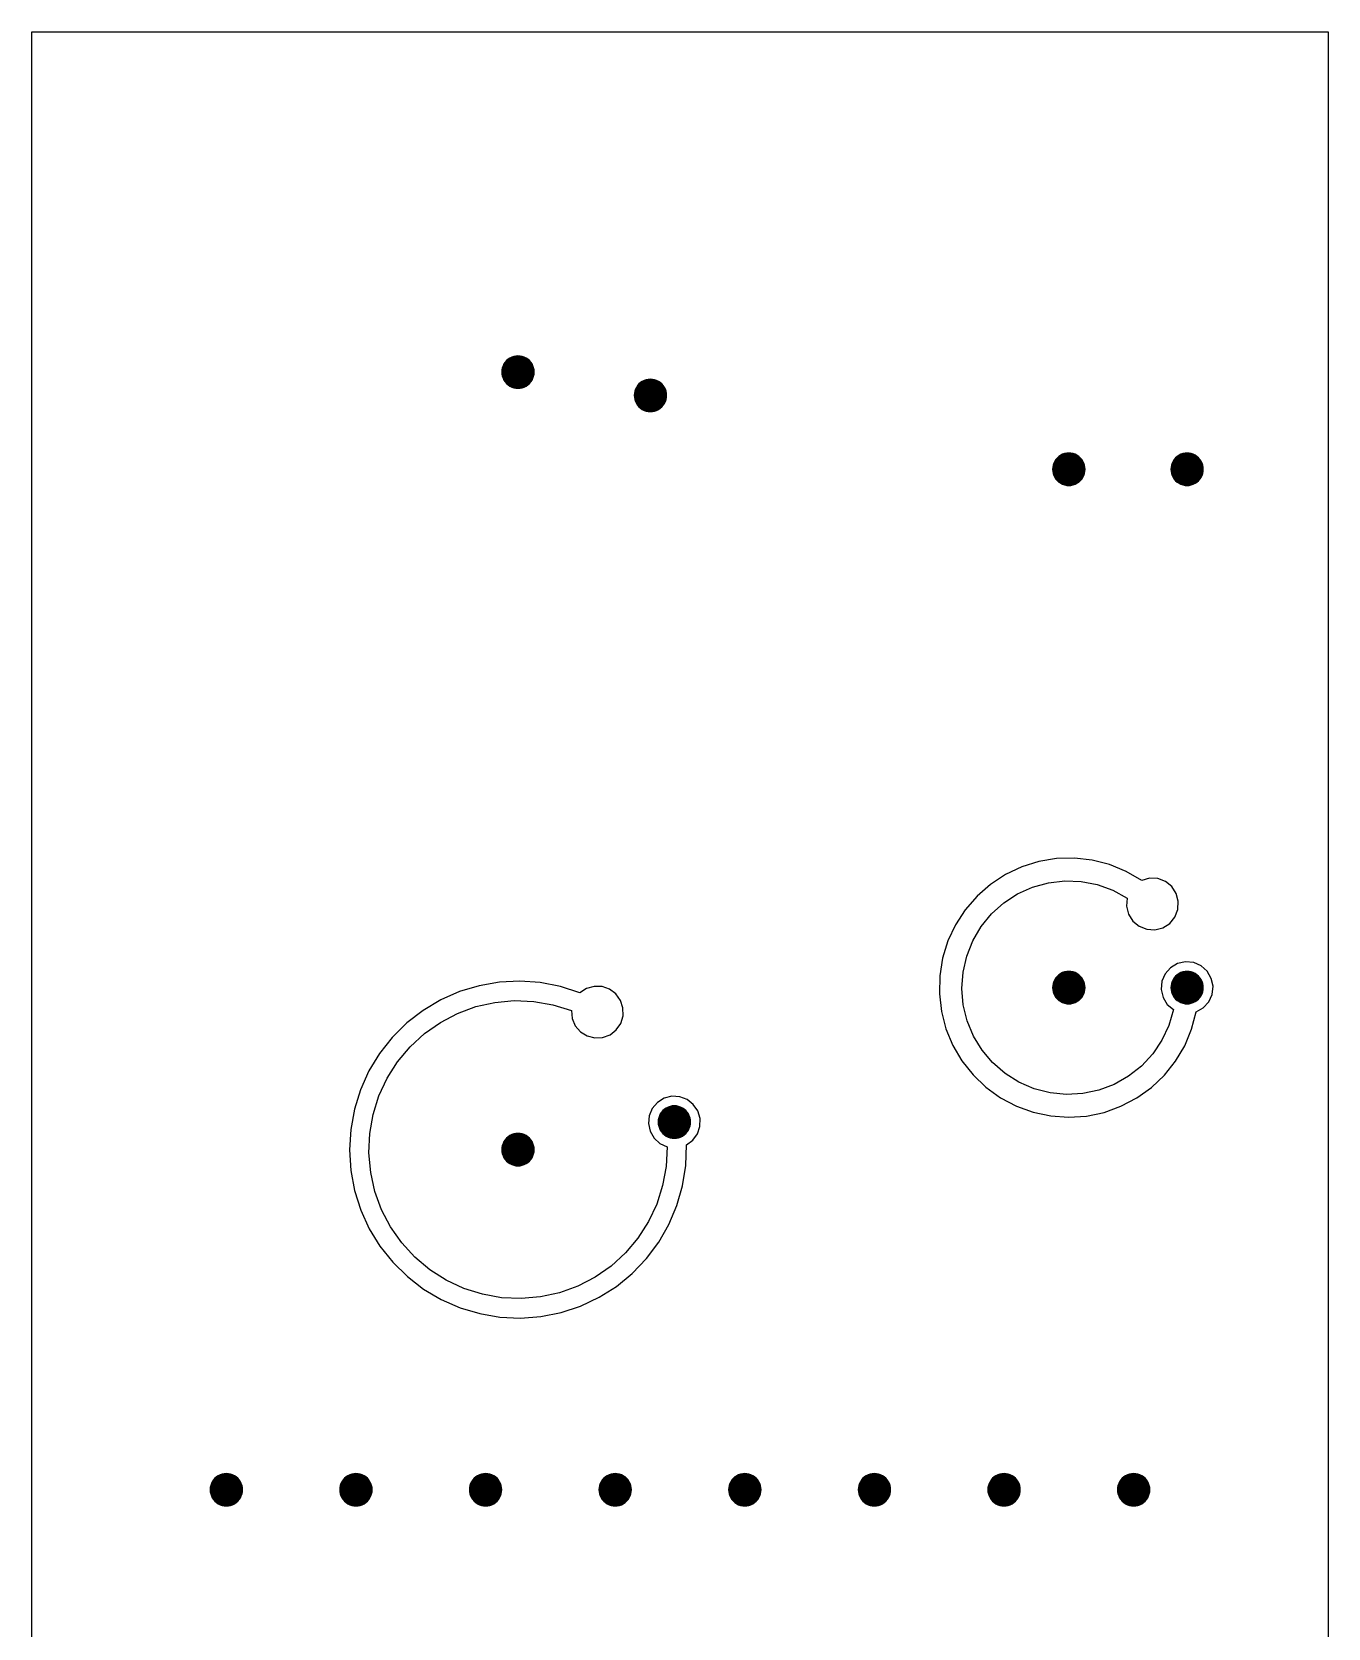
# Model space of a CAD drawing. Extents: x -2 to 177, y -6 to 16.
# Drawn here: x 38 to 42, y -0.427 to 4.5 of the extents above; entities that cross this region are included whole.
import ezdxf

# ---------------------------------------------------------------- set-up
doc = ezdxf.new("R2010")
doc.units = 0
for name, color, linetype in [('L5', 197, 'continuous'), ('Outline', 1, 'continuous'), ('V6', 134, 'continuous')]:
    doc.layers.add(name, color=color, linetype=linetype)

msp = doc.modelspace()

# ---------------------------------------------------------------- linework, layer by layer
at = {"layer": 'L5'}
for points in [[(39.55, 3.45), (39.5496, 3.4565), (39.5483, 3.4629), (39.5462, 3.4691), (39.5433, 3.475), (39.5397, 3.4804), (39.5354, 3.4854), (39.5304, 3.4897), (39.525, 3.4933), (39.5191, 3.4962), (39.5129, 3.4983), (39.5065, 3.4996), (39.5, 3.5), (39.4935, 3.4996), (39.4871, 3.4983), (39.4809, 3.4962), (39.475, 3.4933), (39.4696, 3.4897), (39.4646, 3.4854), (39.4603, 3.4804), (39.4567, 3.475), (39.4538, 3.4691), (39.4517, 3.4629), (39.4504, 3.4565), (39.45, 3.45), (39.4504, 3.4435), (39.4517, 3.4371), (39.4538, 3.4309), (39.4567, 3.425), (39.4603, 3.4196), (39.4646, 3.4146), (39.4696, 3.4103), (39.475, 3.4067), (39.4809, 3.4038), (39.4871, 3.4017), (39.4935, 3.4004), (39.5, 3.4), (39.5065, 3.4004), (39.5129, 3.4017), (39.5191, 3.4038), (39.525, 3.4067), (39.5304, 3.4103), (39.5354, 3.4146), (39.5397, 3.4196), (39.5433, 3.425), (39.5462, 3.4309), (39.5483, 3.4371), (39.5496, 3.4435), (39.55, 3.45)], [(39.9587, 3.3779), (39.9583, 3.3845), (39.957, 3.3909), (39.9549, 3.3971), (39.952, 3.4029), (39.9484, 3.4084), (39.9441, 3.4133), (39.9391, 3.4176), (39.9337, 3.4212), (39.9278, 3.4241), (39.9216, 3.4262), (39.9152, 3.4275), (39.9087, 3.4279), (39.9022, 3.4275), (39.8958, 3.4262), (39.8896, 3.4241), (39.8837, 3.4212), (39.8783, 3.4176), (39.8733, 3.4133), (39.869, 3.4084), (39.8654, 3.4029), (39.8625, 3.3971), (39.8604, 3.3909), (39.8591, 3.3845), (39.8587, 3.3779), (39.8591, 3.3714), (39.8604, 3.365), (39.8625, 3.3588), (39.8654, 3.3529), (39.869, 3.3475), (39.8733, 3.3426), (39.8783, 3.3383), (39.8837, 3.3346), (39.8896, 3.3317), (39.8958, 3.3296), (39.9022, 3.3284), (39.9087, 3.3279), (39.9152, 3.3284), (39.9216, 3.3296), (39.9278, 3.3317), (39.9337, 3.3346), (39.9391, 3.3383), (39.9441, 3.3426), (39.9484, 3.3475), (39.952, 3.3529), (39.9549, 3.3588), (39.957, 3.365), (39.9583, 3.3714), (39.9587, 3.3779)], [(41.25, 3.15), (41.2496, 3.1565), (41.2483, 3.1629), (41.2462, 3.1691), (41.2433, 3.175), (41.2397, 3.1804), (41.2354, 3.1854), (41.2304, 3.1897), (41.225, 3.1933), (41.2191, 3.1962), (41.2129, 3.1983), (41.2065, 3.1996), (41.2, 3.2), (41.1935, 3.1996), (41.1871, 3.1983), (41.1809, 3.1962), (41.175, 3.1933), (41.1696, 3.1897), (41.1646, 3.1854), (41.1603, 3.1804), (41.1567, 3.175), (41.1538, 3.1691), (41.1517, 3.1629), (41.1504, 3.1565), (41.15, 3.15), (41.1504, 3.1435), (41.1517, 3.1371), (41.1538, 3.1309), (41.1567, 3.125), (41.1603, 3.1196), (41.1646, 3.1146), (41.1696, 3.1103), (41.175, 3.1067), (41.1809, 3.1038), (41.1871, 3.1017), (41.1935, 3.1004), (41.2, 3.1), (41.2065, 3.1004), (41.2129, 3.1017), (41.2191, 3.1038), (41.225, 3.1067), (41.2304, 3.1103), (41.2354, 3.1146), (41.2397, 3.1196), (41.2433, 3.125), (41.2462, 3.1309), (41.2483, 3.1371), (41.2496, 3.1435), (41.25, 3.15)], [(41.615, 3.15), (41.6146, 3.1565), (41.6133, 3.1629), (41.6112, 3.1691), (41.6083, 3.175), (41.6047, 3.1804), (41.6004, 3.1854), (41.5954, 3.1897), (41.59, 3.1933), (41.5841, 3.1962), (41.5779, 3.1983), (41.5715, 3.1996), (41.565, 3.2), (41.5585, 3.1996), (41.5521, 3.1983), (41.5459, 3.1962), (41.54, 3.1933), (41.5346, 3.1897), (41.5296, 3.1854), (41.5253, 3.1804), (41.5217, 3.175), (41.5188, 3.1691), (41.5167, 3.1629), (41.5154, 3.1565), (41.515, 3.15), (41.5154, 3.1435), (41.5167, 3.1371), (41.5188, 3.1309), (41.5217, 3.125), (41.5253, 3.1196), (41.5296, 3.1146), (41.5346, 3.1103), (41.54, 3.1067), (41.5459, 3.1038), (41.5521, 3.1017), (41.5585, 3.1004), (41.565, 3.1), (41.5715, 3.1004), (41.5779, 3.1017), (41.5841, 3.1038), (41.59, 3.1067), (41.5954, 3.1103), (41.6004, 3.1146), (41.6047, 3.1196), (41.6083, 3.125), (41.6112, 3.1309), (41.6133, 3.1371), (41.6146, 3.1435), (41.615, 3.15)], [(41.5929, 1.475), (41.6148, 1.4874), (41.6318, 1.506), (41.6422, 1.5289), (41.6449, 1.554), (41.6397, 1.5786), (41.6271, 1.6004), (41.6084, 1.6172), (41.5853, 1.6274), (41.5603, 1.6299), (41.5357, 1.6244), (41.514, 1.6116), (41.4974, 1.5927), (41.4874, 1.5696), (41.4852, 1.5445), (41.4908, 1.52), (41.5039, 1.4984), (41.5229, 1.482), (41.5087, 1.4332), (41.4871, 1.3873), (41.4587, 1.3452), (41.4242, 1.3079), (41.3844, 1.2764), (41.3403, 1.2513), (41.2928, 1.2333), (41.2431, 1.2228), (41.1924, 1.2201), (41.1419, 1.2252), (41.0927, 1.2379), (41.0461, 1.2581), (41.0032, 1.2851), (40.9649, 1.3184), (40.9321, 1.3573), (40.9057, 1.4006), (40.8863, 1.4475), (40.8743, 1.4969), (40.87, 1.5475), (40.8735, 1.5981), (40.8848, 1.6476), (40.9035, 1.6948), (40.9292, 1.7386), (40.9614, 1.7779), (40.9991, 1.8118), (41.0417, 1.8395), (41.088, 1.8604), (41.1369, 1.8739), (41.1874, 1.8798), (41.2381, 1.8778), (41.2879, 1.8681), (41.3357, 1.8508), (41.3802, 1.8264), (41.3784, 1.8013), (41.3844, 1.7769), (41.3978, 1.7555), (41.4171, 1.7394), (41.4405, 1.7301), (41.4656, 1.7284), (41.49, 1.7347), (41.5112, 1.7483), (41.5272, 1.7678), (41.5363, 1.7912), (41.5377, 1.8164), (41.5312, 1.8407), (41.5174, 1.8618), (41.4978, 1.8776), (41.4742, 1.8865), (41.4491, 1.8876), (41.4248, 1.8808), (41.377, 1.9087), (41.3258, 1.9297), (41.2723, 1.9434), (41.2173, 1.9496), (41.162, 1.9482), (41.1074, 1.9391), (41.0546, 1.9227), (41.0046, 1.899), (40.9583, 1.8687), (40.9167, 1.8324), (40.8804, 1.7906), (40.8503, 1.7442), (40.8269, 1.6941), (40.8105, 1.6412), (40.8017, 1.5866), (40.8004, 1.5313), (40.8068, 1.4764), (40.8207, 1.4228), (40.8419, 1.3717), (40.8699, 1.324), (40.9043, 1.2807), (40.9442, 1.2424), (40.9891, 1.2101), (41.038, 1.1843), (41.09, 1.1654), (41.1441, 1.1539), (41.1993, 1.15), (41.2545, 1.1537), (41.3086, 1.165), (41.3607, 1.1837), (41.4097, 1.2094), (41.4547, 1.2416), (41.4948, 1.2797), (41.5293, 1.3229), (41.5575, 1.3705), (41.5788, 1.4215), (41.5929, 1.475)], [(41.25, 1.55), (41.2496, 1.5565), (41.2483, 1.5629), (41.2462, 1.5691), (41.2433, 1.575), (41.2397, 1.5804), (41.2354, 1.5854), (41.2304, 1.5897), (41.225, 1.5933), (41.2191, 1.5962), (41.2129, 1.5983), (41.2065, 1.5996), (41.2, 1.6), (41.1935, 1.5996), (41.1871, 1.5983), (41.1809, 1.5962), (41.175, 1.5933), (41.1696, 1.5897), (41.1646, 1.5854), (41.1603, 1.5804), (41.1567, 1.575), (41.1538, 1.5691), (41.1517, 1.5629), (41.1504, 1.5565), (41.15, 1.55), (41.1504, 1.5435), (41.1517, 1.5371), (41.1538, 1.5309), (41.1567, 1.525), (41.1603, 1.5196), (41.1646, 1.5146), (41.1696, 1.5103), (41.175, 1.5067), (41.1809, 1.5038), (41.1871, 1.5017), (41.1935, 1.5004), (41.2, 1.5), (41.2065, 1.5004), (41.2129, 1.5017), (41.2191, 1.5038), (41.225, 1.5067), (41.2304, 1.5103), (41.2354, 1.5146), (41.2397, 1.5196), (41.2433, 1.525), (41.2462, 1.5309), (41.2483, 1.5371), (41.2496, 1.5435), (41.25, 1.55)], [(40.0198, 1.0643), (40.0394, 1.0788), (40.0537, 1.0986), (40.0614, 1.1217), (40.0618, 1.1461), (40.0548, 1.1695), (40.041, 1.1897), (40.0219, 1.2048), (39.999, 1.2134), (39.9747, 1.2147), (39.951, 1.2086), (39.9303, 1.1957), (39.9145, 1.1771), (39.905, 1.1547), (39.9027, 1.1304), (39.9078, 1.1065), (39.9199, 1.0853), (39.9378, 1.0687), (39.9599, 1.0584), (39.9571, 0.9983), (39.9465, 0.9392), (39.9282, 0.882), (39.9027, 0.8276), (39.8702, 0.777), (39.8315, 0.7311), (39.7871, 0.6906), (39.7378, 0.6562), (39.6844, 0.6286), (39.6279, 0.6081), (39.5693, 0.5952), (39.5094, 0.5901), (39.4494, 0.5928), (39.3902, 0.6033), (39.3329, 0.6214), (39.2785, 0.6469), (39.2278, 0.6792), (39.1818, 0.7178), (39.1412, 0.7621), (39.1068, 0.8113), (39.079, 0.8646), (39.0584, 0.9211), (39.0454, 0.9797), (39.0401, 1.0396), (39.0427, 1.0996), (39.053, 1.1588), (39.071, 1.2161), (39.0964, 1.2706), (39.1286, 1.3213), (39.1671, 1.3674), (39.2113, 1.4081), (39.2604, 1.4427), (39.3137, 1.4706), (39.3701, 1.4913), (39.4287, 1.5044), (39.4885, 1.5099), (39.5486, 1.5074), (39.6078, 1.4972), (39.6652, 1.4793), (39.6674, 1.455), (39.6768, 1.4325), (39.6926, 1.4139), (39.7132, 1.4009), (39.7369, 1.3948), (39.7612, 1.396), (39.7841, 1.4046), (39.8033, 1.4196), (39.8171, 1.4397), (39.8242, 1.4631), (39.8239, 1.4875), (39.8163, 1.5106), (39.802, 1.5304), (39.7825, 1.545), (39.7594, 1.553), (39.735, 1.5537), (39.7116, 1.547), (39.6912, 1.5336), (39.631, 1.5532), (39.5689, 1.5654), (39.5058, 1.57), (39.4425, 1.5668), (39.3802, 1.556), (39.3196, 1.5377), (39.2616, 1.5121), (39.2072, 1.4798), (39.1572, 1.441), (39.1122, 1.3964), (39.073, 1.3468), (39.0401, 1.2927), (39.014, 1.235), (38.9951, 1.1746), (38.9837, 1.1123), (38.98, 1.0491), (38.984, 0.9859), (38.9956, 0.9237), (39.0147, 0.8633), (39.041, 0.8057), (39.074, 0.7517), (39.1134, 0.7022), (39.1586, 0.6578), (39.2088, 0.6192), (39.2633, 0.587), (39.3213, 0.5617), (39.382, 0.5436), (39.4444, 0.533), (39.5076, 0.5301), (39.5707, 0.5348), (39.6328, 0.5472), (39.6929, 0.5671), (39.7502, 0.5941), (39.8037, 0.6279), (39.8528, 0.6679), (39.8966, 0.7136), (39.9345, 0.7643), (39.966, 0.8192), (39.9906, 0.8776), (40.0079, 0.9385), (40.0177, 1.001), (40.0198, 1.0643)], [(39.55, 1.05), (39.5496, 1.0565), (39.5483, 1.0629), (39.5462, 1.0691), (39.5433, 1.075), (39.5397, 1.0804), (39.5354, 1.0854), (39.5304, 1.0897), (39.525, 1.0933), (39.5191, 1.0962), (39.5129, 1.0983), (39.5065, 1.0996), (39.5, 1.1), (39.4935, 1.0996), (39.4871, 1.0983), (39.4809, 1.0962), (39.475, 1.0933), (39.4696, 1.0897), (39.4646, 1.0854), (39.4603, 1.0804), (39.4567, 1.075), (39.4538, 1.0691), (39.4517, 1.0629), (39.4504, 1.0565), (39.45, 1.05), (39.4504, 1.0435), (39.4517, 1.0371), (39.4538, 1.0309), (39.4567, 1.025), (39.4603, 1.0196), (39.4646, 1.0146), (39.4696, 1.0103), (39.475, 1.0067), (39.4809, 1.0038), (39.4871, 1.0017), (39.4935, 1.0004), (39.5, 1), (39.5065, 1.0004), (39.5129, 1.0017), (39.5191, 1.0038), (39.525, 1.0067), (39.5304, 1.0103), (39.5354, 1.0146), (39.5397, 1.0196), (39.5433, 1.025), (39.5462, 1.0309), (39.5483, 1.0371), (39.5496, 1.0435), (39.55, 1.05)], [(38.65, 0), (38.6496, 0.0065), (38.6483, 0.0129), (38.6462, 0.0191), (38.6433, 0.025), (38.6397, 0.0304), (38.6354, 0.0354), (38.6304, 0.0397), (38.625, 0.0433), (38.6191, 0.0462), (38.6129, 0.0483), (38.6065, 0.0496), (38.6, 0.05), (38.5935, 0.0496), (38.5871, 0.0483), (38.5809, 0.0462), (38.575, 0.0433), (38.5696, 0.0397), (38.5646, 0.0354), (38.5603, 0.0304), (38.5567, 0.025), (38.5538, 0.0191), (38.5517, 0.0129), (38.5504, 0.0065), (38.55, 0), (38.5504, -0.0065), (38.5517, -0.0129), (38.5538, -0.0191), (38.5567, -0.025), (38.5603, -0.0304), (38.5646, -0.0354), (38.5696, -0.0397), (38.575, -0.0433), (38.5809, -0.0462), (38.5871, -0.0483), (38.5935, -0.0496), (38.6, -0.05), (38.6065, -0.0496), (38.6129, -0.0483), (38.6191, -0.0462), (38.625, -0.0433), (38.6304, -0.0397), (38.6354, -0.0354), (38.6397, -0.0304), (38.6433, -0.025), (38.6462, -0.0191), (38.6483, -0.0129), (38.6496, -0.0065), (38.65, 0)], [(39.05, 0), (39.0496, 0.0065), (39.0483, 0.0129), (39.0462, 0.0191), (39.0433, 0.025), (39.0397, 0.0304), (39.0354, 0.0354), (39.0304, 0.0397), (39.025, 0.0433), (39.0191, 0.0462), (39.0129, 0.0483), (39.0065, 0.0496), (39, 0.05), (38.9935, 0.0496), (38.9871, 0.0483), (38.9809, 0.0462), (38.975, 0.0433), (38.9696, 0.0397), (38.9646, 0.0354), (38.9603, 0.0304), (38.9567, 0.025), (38.9538, 0.0191), (38.9517, 0.0129), (38.9504, 0.0065), (38.95, 0), (38.9504, -0.0065), (38.9517, -0.0129), (38.9538, -0.0191), (38.9567, -0.025), (38.9603, -0.0304), (38.9646, -0.0354), (38.9696, -0.0397), (38.975, -0.0433), (38.9809, -0.0462), (38.9871, -0.0483), (38.9935, -0.0496), (39, -0.05), (39.0065, -0.0496), (39.0129, -0.0483), (39.0191, -0.0462), (39.025, -0.0433), (39.0304, -0.0397), (39.0354, -0.0354), (39.0397, -0.0304), (39.0433, -0.025), (39.0462, -0.0191), (39.0483, -0.0129), (39.0496, -0.0065), (39.05, 0)], [(39.45, 0), (39.4496, 0.0065), (39.4483, 0.0129), (39.4462, 0.0191), (39.4433, 0.025), (39.4397, 0.0304), (39.4354, 0.0354), (39.4304, 0.0397), (39.425, 0.0433), (39.4191, 0.0462), (39.4129, 0.0483), (39.4065, 0.0496), (39.4, 0.05), (39.3935, 0.0496), (39.3871, 0.0483), (39.3809, 0.0462), (39.375, 0.0433), (39.3696, 0.0397), (39.3646, 0.0354), (39.3603, 0.0304), (39.3567, 0.025), (39.3538, 0.0191), (39.3517, 0.0129), (39.3504, 0.0065), (39.35, 0), (39.3504, -0.0065), (39.3517, -0.0129), (39.3538, -0.0191), (39.3567, -0.025), (39.3603, -0.0304), (39.3646, -0.0354), (39.3696, -0.0397), (39.375, -0.0433), (39.3809, -0.0462), (39.3871, -0.0483), (39.3935, -0.0496), (39.4, -0.05), (39.4065, -0.0496), (39.4129, -0.0483), (39.4191, -0.0462), (39.425, -0.0433), (39.4304, -0.0397), (39.4354, -0.0354), (39.4397, -0.0304), (39.4433, -0.025), (39.4462, -0.0191), (39.4483, -0.0129), (39.4496, -0.0065), (39.45, 0)], [(39.85, 0), (39.8496, 0.0065), (39.8483, 0.0129), (39.8462, 0.0191), (39.8433, 0.025), (39.8397, 0.0304), (39.8354, 0.0354), (39.8304, 0.0397), (39.825, 0.0433), (39.8191, 0.0462), (39.8129, 0.0483), (39.8065, 0.0496), (39.8, 0.05), (39.7935, 0.0496), (39.7871, 0.0483), (39.7809, 0.0462), (39.775, 0.0433), (39.7696, 0.0397), (39.7646, 0.0354), (39.7603, 0.0304), (39.7567, 0.025), (39.7538, 0.0191), (39.7517, 0.0129), (39.7504, 0.0065), (39.75, 0), (39.7504, -0.0065), (39.7517, -0.0129), (39.7538, -0.0191), (39.7567, -0.025), (39.7603, -0.0304), (39.7646, -0.0354), (39.7696, -0.0397), (39.775, -0.0433), (39.7809, -0.0462), (39.7871, -0.0483), (39.7935, -0.0496), (39.8, -0.05), (39.8065, -0.0496), (39.8129, -0.0483), (39.8191, -0.0462), (39.825, -0.0433), (39.8304, -0.0397), (39.8354, -0.0354), (39.8397, -0.0304), (39.8433, -0.025), (39.8462, -0.0191), (39.8483, -0.0129), (39.8496, -0.0065), (39.85, 0)], [(40.25, 0), (40.2496, 0.0065), (40.2483, 0.0129), (40.2462, 0.0191), (40.2433, 0.025), (40.2397, 0.0304), (40.2354, 0.0354), (40.2304, 0.0397), (40.225, 0.0433), (40.2191, 0.0462), (40.2129, 0.0483), (40.2065, 0.0496), (40.2, 0.05), (40.1935, 0.0496), (40.1871, 0.0483), (40.1809, 0.0462), (40.175, 0.0433), (40.1696, 0.0397), (40.1646, 0.0354), (40.1603, 0.0304), (40.1567, 0.025), (40.1538, 0.0191), (40.1517, 0.0129), (40.1504, 0.0065), (40.15, 0), (40.1504, -0.0065), (40.1517, -0.0129), (40.1538, -0.0191), (40.1567, -0.025), (40.1603, -0.0304), (40.1646, -0.0354), (40.1696, -0.0397), (40.175, -0.0433), (40.1809, -0.0462), (40.1871, -0.0483), (40.1935, -0.0496), (40.2, -0.05), (40.2065, -0.0496), (40.2129, -0.0483), (40.2191, -0.0462), (40.225, -0.0433), (40.2304, -0.0397), (40.2354, -0.0354), (40.2397, -0.0304), (40.2433, -0.025), (40.2462, -0.0191), (40.2483, -0.0129), (40.2496, -0.0065), (40.25, 0)], [(40.65, 0), (40.6496, 0.0065), (40.6483, 0.0129), (40.6462, 0.0191), (40.6433, 0.025), (40.6397, 0.0304), (40.6354, 0.0354), (40.6304, 0.0397), (40.625, 0.0433), (40.6191, 0.0462), (40.6129, 0.0483), (40.6065, 0.0496), (40.6, 0.05), (40.5935, 0.0496), (40.5871, 0.0483), (40.5809, 0.0462), (40.575, 0.0433), (40.5696, 0.0397), (40.5646, 0.0354), (40.5603, 0.0304), (40.5567, 0.025), (40.5538, 0.0191), (40.5517, 0.0129), (40.5504, 0.0065), (40.55, 0), (40.5504, -0.0065), (40.5517, -0.0129), (40.5538, -0.0191), (40.5567, -0.025), (40.5603, -0.0304), (40.5646, -0.0354), (40.5696, -0.0397), (40.575, -0.0433), (40.5809, -0.0462), (40.5871, -0.0483), (40.5935, -0.0496), (40.6, -0.05), (40.6065, -0.0496), (40.6129, -0.0483), (40.6191, -0.0462), (40.625, -0.0433), (40.6304, -0.0397), (40.6354, -0.0354), (40.6397, -0.0304), (40.6433, -0.025), (40.6462, -0.0191), (40.6483, -0.0129), (40.6496, -0.0065), (40.65, 0)], [(41.05, 0), (41.0496, 0.0065), (41.0483, 0.0129), (41.0462, 0.0191), (41.0433, 0.025), (41.0397, 0.0304), (41.0354, 0.0354), (41.0304, 0.0397), (41.025, 0.0433), (41.0191, 0.0462), (41.0129, 0.0483), (41.0065, 0.0496), (41, 0.05), (40.9935, 0.0496), (40.9871, 0.0483), (40.9809, 0.0462), (40.975, 0.0433), (40.9696, 0.0397), (40.9646, 0.0354), (40.9603, 0.0304), (40.9567, 0.025), (40.9538, 0.0191), (40.9517, 0.0129), (40.9504, 0.0065), (40.95, 0), (40.9504, -0.0065), (40.9517, -0.0129), (40.9538, -0.0191), (40.9567, -0.025), (40.9603, -0.0304), (40.9646, -0.0354), (40.9696, -0.0397), (40.975, -0.0433), (40.9809, -0.0462), (40.9871, -0.0483), (40.9935, -0.0496), (41, -0.05), (41.0065, -0.0496), (41.0129, -0.0483), (41.0191, -0.0462), (41.025, -0.0433), (41.0304, -0.0397), (41.0354, -0.0354), (41.0397, -0.0304), (41.0433, -0.025), (41.0462, -0.0191), (41.0483, -0.0129), (41.0496, -0.0065), (41.05, 0)], [(41.45, 0), (41.4496, 0.0065), (41.4483, 0.0129), (41.4462, 0.0191), (41.4433, 0.025), (41.4397, 0.0304), (41.4354, 0.0354), (41.4304, 0.0397), (41.425, 0.0433), (41.4191, 0.0462), (41.4129, 0.0483), (41.4065, 0.0496), (41.4, 0.05), (41.3935, 0.0496), (41.3871, 0.0483), (41.3809, 0.0462), (41.375, 0.0433), (41.3696, 0.0397), (41.3646, 0.0354), (41.3603, 0.0304), (41.3567, 0.025), (41.3538, 0.0191), (41.3517, 0.0129), (41.3504, 0.0065), (41.35, 0), (41.3504, -0.0065), (41.3517, -0.0129), (41.3538, -0.0191), (41.3567, -0.025), (41.3603, -0.0304), (41.3646, -0.0354), (41.3696, -0.0397), (41.375, -0.0433), (41.3809, -0.0462), (41.3871, -0.0483), (41.3935, -0.0496), (41.4, -0.05), (41.4065, -0.0496), (41.4129, -0.0483), (41.4191, -0.0462), (41.425, -0.0433), (41.4304, -0.0397), (41.4354, -0.0354), (41.4397, -0.0304), (41.4433, -0.025), (41.4462, -0.0191), (41.4483, -0.0129), (41.4496, -0.0065), (41.45, 0)]]:
    msp.add_lwpolyline(points, close=True, dxfattribs=at)
at = {"layer": 'Outline'}
msp.add_lwpolyline([(42, 4.5), (42, -4.5), (38, -4.5), (38, 4.5)], close=True, dxfattribs=at)
at = {"layer": 'V6'}
for points in [[(39.55, 3.45), (39.5496, 3.4565), (39.5483, 3.4629), (39.5462, 3.4691), (39.5433, 3.475), (39.5397, 3.4804), (39.5354, 3.4854), (39.5304, 3.4897), (39.525, 3.4933), (39.5191, 3.4962), (39.5129, 3.4983), (39.5065, 3.4996), (39.5, 3.5), (39.4935, 3.4996), (39.4871, 3.4983), (39.4809, 3.4962), (39.475, 3.4933), (39.4696, 3.4897), (39.4646, 3.4854), (39.4603, 3.4804), (39.4567, 3.475), (39.4538, 3.4691), (39.4517, 3.4629), (39.4504, 3.4565), (39.45, 3.45), (39.4504, 3.4435), (39.4517, 3.4371), (39.4538, 3.4309), (39.4567, 3.425), (39.4603, 3.4196), (39.4646, 3.4146), (39.4696, 3.4103), (39.475, 3.4067), (39.4809, 3.4038), (39.4871, 3.4017), (39.4935, 3.4004), (39.5, 3.4), (39.5065, 3.4004), (39.5129, 3.4017), (39.5191, 3.4038), (39.525, 3.4067), (39.5304, 3.4103), (39.5354, 3.4146), (39.5397, 3.4196), (39.5433, 3.425), (39.5462, 3.4309), (39.5483, 3.4371), (39.5496, 3.4435), (39.55, 3.45)], [(39.9587, 3.3779), (39.9583, 3.3845), (39.957, 3.3909), (39.9549, 3.3971), (39.952, 3.4029), (39.9484, 3.4084), (39.9441, 3.4133), (39.9391, 3.4176), (39.9337, 3.4212), (39.9278, 3.4241), (39.9216, 3.4262), (39.9152, 3.4275), (39.9087, 3.4279), (39.9022, 3.4275), (39.8958, 3.4262), (39.8896, 3.4241), (39.8837, 3.4212), (39.8783, 3.4176), (39.8733, 3.4133), (39.869, 3.4084), (39.8654, 3.4029), (39.8625, 3.3971), (39.8604, 3.3909), (39.8591, 3.3845), (39.8587, 3.3779), (39.8591, 3.3714), (39.8604, 3.365), (39.8625, 3.3588), (39.8654, 3.3529), (39.869, 3.3475), (39.8733, 3.3426), (39.8783, 3.3383), (39.8837, 3.3346), (39.8896, 3.3317), (39.8958, 3.3296), (39.9022, 3.3284), (39.9087, 3.3279), (39.9152, 3.3284), (39.9216, 3.3296), (39.9278, 3.3317), (39.9337, 3.3346), (39.9391, 3.3383), (39.9441, 3.3426), (39.9484, 3.3475), (39.952, 3.3529), (39.9549, 3.3588), (39.957, 3.365), (39.9583, 3.3714), (39.9587, 3.3779)], [(41.25, 3.15), (41.2496, 3.1565), (41.2483, 3.1629), (41.2462, 3.1691), (41.2433, 3.175), (41.2397, 3.1804), (41.2354, 3.1854), (41.2304, 3.1897), (41.225, 3.1933), (41.2191, 3.1962), (41.2129, 3.1983), (41.2065, 3.1996), (41.2, 3.2), (41.1935, 3.1996), (41.1871, 3.1983), (41.1809, 3.1962), (41.175, 3.1933), (41.1696, 3.1897), (41.1646, 3.1854), (41.1603, 3.1804), (41.1567, 3.175), (41.1538, 3.1691), (41.1517, 3.1629), (41.1504, 3.1565), (41.15, 3.15), (41.1504, 3.1435), (41.1517, 3.1371), (41.1538, 3.1309), (41.1567, 3.125), (41.1603, 3.1196), (41.1646, 3.1146), (41.1696, 3.1103), (41.175, 3.1067), (41.1809, 3.1038), (41.1871, 3.1017), (41.1935, 3.1004), (41.2, 3.1), (41.2065, 3.1004), (41.2129, 3.1017), (41.2191, 3.1038), (41.225, 3.1067), (41.2304, 3.1103), (41.2354, 3.1146), (41.2397, 3.1196), (41.2433, 3.125), (41.2462, 3.1309), (41.2483, 3.1371), (41.2496, 3.1435), (41.25, 3.15)], [(41.615, 3.15), (41.6146, 3.1565), (41.6133, 3.1629), (41.6112, 3.1691), (41.6083, 3.175), (41.6047, 3.1804), (41.6004, 3.1854), (41.5954, 3.1897), (41.59, 3.1933), (41.5841, 3.1962), (41.5779, 3.1983), (41.5715, 3.1996), (41.565, 3.2), (41.5585, 3.1996), (41.5521, 3.1983), (41.5459, 3.1962), (41.54, 3.1933), (41.5346, 3.1897), (41.5296, 3.1854), (41.5253, 3.1804), (41.5217, 3.175), (41.5188, 3.1691), (41.5167, 3.1629), (41.5154, 3.1565), (41.515, 3.15), (41.5154, 3.1435), (41.5167, 3.1371), (41.5188, 3.1309), (41.5217, 3.125), (41.5253, 3.1196), (41.5296, 3.1146), (41.5346, 3.1103), (41.54, 3.1067), (41.5459, 3.1038), (41.5521, 3.1017), (41.5585, 3.1004), (41.565, 3.1), (41.5715, 3.1004), (41.5779, 3.1017), (41.5841, 3.1038), (41.59, 3.1067), (41.5954, 3.1103), (41.6004, 3.1146), (41.6047, 3.1196), (41.6083, 3.125), (41.6112, 3.1309), (41.6133, 3.1371), (41.6146, 3.1435), (41.615, 3.15)], [(41.25, 1.55), (41.2496, 1.5565), (41.2483, 1.5629), (41.2462, 1.5691), (41.2433, 1.575), (41.2397, 1.5804), (41.2354, 1.5854), (41.2304, 1.5897), (41.225, 1.5933), (41.2191, 1.5962), (41.2129, 1.5983), (41.2065, 1.5996), (41.2, 1.6), (41.1935, 1.5996), (41.1871, 1.5983), (41.1809, 1.5962), (41.175, 1.5933), (41.1696, 1.5897), (41.1646, 1.5854), (41.1603, 1.5804), (41.1567, 1.575), (41.1538, 1.5691), (41.1517, 1.5629), (41.1504, 1.5565), (41.15, 1.55), (41.1504, 1.5435), (41.1517, 1.5371), (41.1538, 1.5309), (41.1567, 1.525), (41.1603, 1.5196), (41.1646, 1.5146), (41.1696, 1.5103), (41.175, 1.5067), (41.1809, 1.5038), (41.1871, 1.5017), (41.1935, 1.5004), (41.2, 1.5), (41.2065, 1.5004), (41.2129, 1.5017), (41.2191, 1.5038), (41.225, 1.5067), (41.2304, 1.5103), (41.2354, 1.5146), (41.2397, 1.5196), (41.2433, 1.525), (41.2462, 1.5309), (41.2483, 1.5371), (41.2496, 1.5435), (41.25, 1.55)], [(41.615, 1.55), (41.6146, 1.5565), (41.6133, 1.5629), (41.6112, 1.5691), (41.6083, 1.575), (41.6047, 1.5804), (41.6004, 1.5854), (41.5954, 1.5897), (41.59, 1.5933), (41.5841, 1.5962), (41.5779, 1.5983), (41.5715, 1.5996), (41.565, 1.6), (41.5585, 1.5996), (41.5521, 1.5983), (41.5459, 1.5962), (41.54, 1.5933), (41.5346, 1.5897), (41.5296, 1.5854), (41.5253, 1.5804), (41.5217, 1.575), (41.5188, 1.5691), (41.5167, 1.5629), (41.5154, 1.5565), (41.515, 1.55), (41.5154, 1.5435), (41.5167, 1.5371), (41.5188, 1.5309), (41.5217, 1.525), (41.5253, 1.5196), (41.5296, 1.5146), (41.5346, 1.5103), (41.54, 1.5067), (41.5459, 1.5038), (41.5521, 1.5017), (41.5585, 1.5004), (41.565, 1.5), (41.5715, 1.5004), (41.5779, 1.5017), (41.5841, 1.5038), (41.59, 1.5067), (41.5954, 1.5103), (41.6004, 1.5146), (41.6047, 1.5196), (41.6083, 1.525), (41.6112, 1.5309), (41.6133, 1.5371), (41.6146, 1.5435), (41.615, 1.55)], [(40.0326, 1.1351), (40.0321, 1.1416), (40.0309, 1.148), (40.0287, 1.1542), (40.0259, 1.1601), (40.0222, 1.1655), (40.0179, 1.1704), (40.013, 1.1748), (40.0076, 1.1784), (40.0017, 1.1813), (39.9955, 1.1834), (39.9891, 1.1847), (39.9826, 1.1851), (39.976, 1.1847), (39.9696, 1.1834), (39.9634, 1.1813), (39.9576, 1.1784), (39.9521, 1.1748), (39.9472, 1.1704), (39.9429, 1.1655), (39.9393, 1.1601), (39.9364, 1.1542), (39.9343, 1.148), (39.933, 1.1416), (39.9326, 1.1351), (39.933, 1.1286), (39.9343, 1.1221), (39.9364, 1.116), (39.9393, 1.1101), (39.9429, 1.1046), (39.9472, 1.0997), (39.9521, 1.0954), (39.9576, 1.0918), (39.9634, 1.0889), (39.9696, 1.0868), (39.976, 1.0855), (39.9826, 1.0851), (39.9891, 1.0855), (39.9955, 1.0868), (40.0017, 1.0889), (40.0076, 1.0918), (40.013, 1.0954), (40.0179, 1.0997), (40.0222, 1.1046), (40.0259, 1.1101), (40.0287, 1.116), (40.0309, 1.1221), (40.0321, 1.1286), (40.0326, 1.1351)], [(39.55, 1.05), (39.5496, 1.0565), (39.5483, 1.0629), (39.5462, 1.0691), (39.5433, 1.075), (39.5397, 1.0804), (39.5354, 1.0854), (39.5304, 1.0897), (39.525, 1.0933), (39.5191, 1.0962), (39.5129, 1.0983), (39.5065, 1.0996), (39.5, 1.1), (39.4935, 1.0996), (39.4871, 1.0983), (39.4809, 1.0962), (39.475, 1.0933), (39.4696, 1.0897), (39.4646, 1.0854), (39.4603, 1.0804), (39.4567, 1.075), (39.4538, 1.0691), (39.4517, 1.0629), (39.4504, 1.0565), (39.45, 1.05), (39.4504, 1.0435), (39.4517, 1.0371), (39.4538, 1.0309), (39.4567, 1.025), (39.4603, 1.0196), (39.4646, 1.0146), (39.4696, 1.0103), (39.475, 1.0067), (39.4809, 1.0038), (39.4871, 1.0017), (39.4935, 1.0004), (39.5, 1), (39.5065, 1.0004), (39.5129, 1.0017), (39.5191, 1.0038), (39.525, 1.0067), (39.5304, 1.0103), (39.5354, 1.0146), (39.5397, 1.0196), (39.5433, 1.025), (39.5462, 1.0309), (39.5483, 1.0371), (39.5496, 1.0435), (39.55, 1.05)], [(38.65, 0), (38.6496, 0.0065), (38.6483, 0.0129), (38.6462, 0.0191), (38.6433, 0.025), (38.6397, 0.0304), (38.6354, 0.0354), (38.6304, 0.0397), (38.625, 0.0433), (38.6191, 0.0462), (38.6129, 0.0483), (38.6065, 0.0496), (38.6, 0.05), (38.5935, 0.0496), (38.5871, 0.0483), (38.5809, 0.0462), (38.575, 0.0433), (38.5696, 0.0397), (38.5646, 0.0354), (38.5603, 0.0304), (38.5567, 0.025), (38.5538, 0.0191), (38.5517, 0.0129), (38.5504, 0.0065), (38.55, 0), (38.5504, -0.0065), (38.5517, -0.0129), (38.5538, -0.0191), (38.5567, -0.025), (38.5603, -0.0304), (38.5646, -0.0354), (38.5696, -0.0397), (38.575, -0.0433), (38.5809, -0.0462), (38.5871, -0.0483), (38.5935, -0.0496), (38.6, -0.05), (38.6065, -0.0496), (38.6129, -0.0483), (38.6191, -0.0462), (38.625, -0.0433), (38.6304, -0.0397), (38.6354, -0.0354), (38.6397, -0.0304), (38.6433, -0.025), (38.6462, -0.0191), (38.6483, -0.0129), (38.6496, -0.0065), (38.65, 0)], [(39.05, 0), (39.0496, 0.0065), (39.0483, 0.0129), (39.0462, 0.0191), (39.0433, 0.025), (39.0397, 0.0304), (39.0354, 0.0354), (39.0304, 0.0397), (39.025, 0.0433), (39.0191, 0.0462), (39.0129, 0.0483), (39.0065, 0.0496), (39, 0.05), (38.9935, 0.0496), (38.9871, 0.0483), (38.9809, 0.0462), (38.975, 0.0433), (38.9696, 0.0397), (38.9646, 0.0354), (38.9603, 0.0304), (38.9567, 0.025), (38.9538, 0.0191), (38.9517, 0.0129), (38.9504, 0.0065), (38.95, 0), (38.9504, -0.0065), (38.9517, -0.0129), (38.9538, -0.0191), (38.9567, -0.025), (38.9603, -0.0304), (38.9646, -0.0354), (38.9696, -0.0397), (38.975, -0.0433), (38.9809, -0.0462), (38.9871, -0.0483), (38.9935, -0.0496), (39, -0.05), (39.0065, -0.0496), (39.0129, -0.0483), (39.0191, -0.0462), (39.025, -0.0433), (39.0304, -0.0397), (39.0354, -0.0354), (39.0397, -0.0304), (39.0433, -0.025), (39.0462, -0.0191), (39.0483, -0.0129), (39.0496, -0.0065), (39.05, 0)], [(39.45, 0), (39.4496, 0.0065), (39.4483, 0.0129), (39.4462, 0.0191), (39.4433, 0.025), (39.4397, 0.0304), (39.4354, 0.0354), (39.4304, 0.0397), (39.425, 0.0433), (39.4191, 0.0462), (39.4129, 0.0483), (39.4065, 0.0496), (39.4, 0.05), (39.3935, 0.0496), (39.3871, 0.0483), (39.3809, 0.0462), (39.375, 0.0433), (39.3696, 0.0397), (39.3646, 0.0354), (39.3603, 0.0304), (39.3567, 0.025), (39.3538, 0.0191), (39.3517, 0.0129), (39.3504, 0.0065), (39.35, 0), (39.3504, -0.0065), (39.3517, -0.0129), (39.3538, -0.0191), (39.3567, -0.025), (39.3603, -0.0304), (39.3646, -0.0354), (39.3696, -0.0397), (39.375, -0.0433), (39.3809, -0.0462), (39.3871, -0.0483), (39.3935, -0.0496), (39.4, -0.05), (39.4065, -0.0496), (39.4129, -0.0483), (39.4191, -0.0462), (39.425, -0.0433), (39.4304, -0.0397), (39.4354, -0.0354), (39.4397, -0.0304), (39.4433, -0.025), (39.4462, -0.0191), (39.4483, -0.0129), (39.4496, -0.0065), (39.45, 0)], [(39.85, 0), (39.8496, 0.0065), (39.8483, 0.0129), (39.8462, 0.0191), (39.8433, 0.025), (39.8397, 0.0304), (39.8354, 0.0354), (39.8304, 0.0397), (39.825, 0.0433), (39.8191, 0.0462), (39.8129, 0.0483), (39.8065, 0.0496), (39.8, 0.05), (39.7935, 0.0496), (39.7871, 0.0483), (39.7809, 0.0462), (39.775, 0.0433), (39.7696, 0.0397), (39.7646, 0.0354), (39.7603, 0.0304), (39.7567, 0.025), (39.7538, 0.0191), (39.7517, 0.0129), (39.7504, 0.0065), (39.75, 0), (39.7504, -0.0065), (39.7517, -0.0129), (39.7538, -0.0191), (39.7567, -0.025), (39.7603, -0.0304), (39.7646, -0.0354), (39.7696, -0.0397), (39.775, -0.0433), (39.7809, -0.0462), (39.7871, -0.0483), (39.7935, -0.0496), (39.8, -0.05), (39.8065, -0.0496), (39.8129, -0.0483), (39.8191, -0.0462), (39.825, -0.0433), (39.8304, -0.0397), (39.8354, -0.0354), (39.8397, -0.0304), (39.8433, -0.025), (39.8462, -0.0191), (39.8483, -0.0129), (39.8496, -0.0065), (39.85, 0)], [(40.25, 0), (40.2496, 0.0065), (40.2483, 0.0129), (40.2462, 0.0191), (40.2433, 0.025), (40.2397, 0.0304), (40.2354, 0.0354), (40.2304, 0.0397), (40.225, 0.0433), (40.2191, 0.0462), (40.2129, 0.0483), (40.2065, 0.0496), (40.2, 0.05), (40.1935, 0.0496), (40.1871, 0.0483), (40.1809, 0.0462), (40.175, 0.0433), (40.1696, 0.0397), (40.1646, 0.0354), (40.1603, 0.0304), (40.1567, 0.025), (40.1538, 0.0191), (40.1517, 0.0129), (40.1504, 0.0065), (40.15, 0), (40.1504, -0.0065), (40.1517, -0.0129), (40.1538, -0.0191), (40.1567, -0.025), (40.1603, -0.0304), (40.1646, -0.0354), (40.1696, -0.0397), (40.175, -0.0433), (40.1809, -0.0462), (40.1871, -0.0483), (40.1935, -0.0496), (40.2, -0.05), (40.2065, -0.0496), (40.2129, -0.0483), (40.2191, -0.0462), (40.225, -0.0433), (40.2304, -0.0397), (40.2354, -0.0354), (40.2397, -0.0304), (40.2433, -0.025), (40.2462, -0.0191), (40.2483, -0.0129), (40.2496, -0.0065), (40.25, 0)], [(40.65, 0), (40.6496, 0.0065), (40.6483, 0.0129), (40.6462, 0.0191), (40.6433, 0.025), (40.6397, 0.0304), (40.6354, 0.0354), (40.6304, 0.0397), (40.625, 0.0433), (40.6191, 0.0462), (40.6129, 0.0483), (40.6065, 0.0496), (40.6, 0.05), (40.5935, 0.0496), (40.5871, 0.0483), (40.5809, 0.0462), (40.575, 0.0433), (40.5696, 0.0397), (40.5646, 0.0354), (40.5603, 0.0304), (40.5567, 0.025), (40.5538, 0.0191), (40.5517, 0.0129), (40.5504, 0.0065), (40.55, 0), (40.5504, -0.0065), (40.5517, -0.0129), (40.5538, -0.0191), (40.5567, -0.025), (40.5603, -0.0304), (40.5646, -0.0354), (40.5696, -0.0397), (40.575, -0.0433), (40.5809, -0.0462), (40.5871, -0.0483), (40.5935, -0.0496), (40.6, -0.05), (40.6065, -0.0496), (40.6129, -0.0483), (40.6191, -0.0462), (40.625, -0.0433), (40.6304, -0.0397), (40.6354, -0.0354), (40.6397, -0.0304), (40.6433, -0.025), (40.6462, -0.0191), (40.6483, -0.0129), (40.6496, -0.0065), (40.65, 0)], [(41.05, 0), (41.0496, 0.0065), (41.0483, 0.0129), (41.0462, 0.0191), (41.0433, 0.025), (41.0397, 0.0304), (41.0354, 0.0354), (41.0304, 0.0397), (41.025, 0.0433), (41.0191, 0.0462), (41.0129, 0.0483), (41.0065, 0.0496), (41, 0.05), (40.9935, 0.0496), (40.9871, 0.0483), (40.9809, 0.0462), (40.975, 0.0433), (40.9696, 0.0397), (40.9646, 0.0354), (40.9603, 0.0304), (40.9567, 0.025), (40.9538, 0.0191), (40.9517, 0.0129), (40.9504, 0.0065), (40.95, 0), (40.9504, -0.0065), (40.9517, -0.0129), (40.9538, -0.0191), (40.9567, -0.025), (40.9603, -0.0304), (40.9646, -0.0354), (40.9696, -0.0397), (40.975, -0.0433), (40.9809, -0.0462), (40.9871, -0.0483), (40.9935, -0.0496), (41, -0.05), (41.0065, -0.0496), (41.0129, -0.0483), (41.0191, -0.0462), (41.025, -0.0433), (41.0304, -0.0397), (41.0354, -0.0354), (41.0397, -0.0304), (41.0433, -0.025), (41.0462, -0.0191), (41.0483, -0.0129), (41.0496, -0.0065), (41.05, 0)], [(41.45, 0), (41.4496, 0.0065), (41.4483, 0.0129), (41.4462, 0.0191), (41.4433, 0.025), (41.4397, 0.0304), (41.4354, 0.0354), (41.4304, 0.0397), (41.425, 0.0433), (41.4191, 0.0462), (41.4129, 0.0483), (41.4065, 0.0496), (41.4, 0.05), (41.3935, 0.0496), (41.3871, 0.0483), (41.3809, 0.0462), (41.375, 0.0433), (41.3696, 0.0397), (41.3646, 0.0354), (41.3603, 0.0304), (41.3567, 0.025), (41.3538, 0.0191), (41.3517, 0.0129), (41.3504, 0.0065), (41.35, 0), (41.3504, -0.0065), (41.3517, -0.0129), (41.3538, -0.0191), (41.3567, -0.025), (41.3603, -0.0304), (41.3646, -0.0354), (41.3696, -0.0397), (41.375, -0.0433), (41.3809, -0.0462), (41.3871, -0.0483), (41.3935, -0.0496), (41.4, -0.05), (41.4065, -0.0496), (41.4129, -0.0483), (41.4191, -0.0462), (41.425, -0.0433), (41.4304, -0.0397), (41.4354, -0.0354), (41.4397, -0.0304), (41.4433, -0.025), (41.4462, -0.0191), (41.4483, -0.0129), (41.4496, -0.0065), (41.45, 0)]]:
    msp.add_lwpolyline(points, close=True, dxfattribs=at)
for points in [[(39.5, 3.5), (39.4809, 3.4962), (39.5, 3.45)], [(39.5191, 3.4962), (39.5, 3.5), (39.5, 3.45)], [(39.4538, 3.4691), (39.45, 3.45), (39.5, 3.45)], [(39.45, 3.45), (39.4538, 3.4309), (39.5, 3.45)], [(39.4646, 3.4854), (39.4538, 3.4691), (39.5, 3.45)], [(39.4538, 3.4309), (39.4646, 3.4146), (39.5, 3.45)], [(39.4809, 3.4962), (39.4646, 3.4854), (39.5, 3.45)], [(39.4646, 3.4146), (39.4809, 3.4038), (39.5, 3.45)], [(39.4809, 3.4038), (39.5, 3.4), (39.5, 3.45)], [(39.5354, 3.4854), (39.5191, 3.4962), (39.5, 3.45)], [(39.5462, 3.4691), (39.5354, 3.4854), (39.5, 3.45)], [(39.55, 3.45), (39.5462, 3.4691), (39.5, 3.45)], [(39.5, 3.4), (39.5191, 3.4038), (39.5, 3.45)], [(39.5191, 3.4038), (39.5354, 3.4146), (39.5, 3.45)], [(39.5354, 3.4146), (39.5462, 3.4309), (39.5, 3.45)], [(39.5462, 3.4309), (39.55, 3.45), (39.5, 3.45)], [(39.8733, 3.4133), (39.8625, 3.3971), (39.9087, 3.3779)], [(39.8896, 3.4241), (39.8733, 3.4133), (39.9087, 3.3779)], [(39.9087, 3.4279), (39.8896, 3.4241), (39.9087, 3.3779)], [(39.9278, 3.4241), (39.9087, 3.4279), (39.9087, 3.3779)], [(39.9441, 3.4133), (39.9278, 3.4241), (39.9087, 3.3779)], [(39.9549, 3.3971), (39.9441, 3.4133), (39.9087, 3.3779)], [(39.8625, 3.3971), (39.8587, 3.3779), (39.9087, 3.3779)], [(39.8587, 3.3779), (39.8625, 3.3588), (39.9087, 3.3779)], [(39.8625, 3.3588), (39.8733, 3.3426), (39.9087, 3.3779)], [(39.8733, 3.3426), (39.8896, 3.3317), (39.9087, 3.3779)], [(39.8896, 3.3317), (39.9087, 3.3279), (39.9087, 3.3779)], [(39.9587, 3.3779), (39.9549, 3.3971), (39.9087, 3.3779)], [(39.9087, 3.3279), (39.9278, 3.3317), (39.9087, 3.3779)], [(39.9278, 3.3317), (39.9441, 3.3426), (39.9087, 3.3779)], [(39.9441, 3.3426), (39.9549, 3.3588), (39.9087, 3.3779)], [(39.9549, 3.3588), (39.9587, 3.3779), (39.9087, 3.3779)], [(41.1538, 3.1691), (41.15, 3.15), (41.2, 3.15)], [(41.1646, 3.1854), (41.1538, 3.1691), (41.2, 3.15)], [(41.1809, 3.1962), (41.1646, 3.1854), (41.2, 3.15)], [(41.2, 3.2), (41.1809, 3.1962), (41.2, 3.15)], [(41.2191, 3.1962), (41.2, 3.2), (41.2, 3.15)], [(41.2354, 3.1854), (41.2191, 3.1962), (41.2, 3.15)], [(41.2462, 3.1691), (41.2354, 3.1854), (41.2, 3.15)], [(41.25, 3.15), (41.2462, 3.1691), (41.2, 3.15)], [(41.5188, 3.1691), (41.515, 3.15), (41.565, 3.15)], [(41.5296, 3.1854), (41.5188, 3.1691), (41.565, 3.15)], [(41.5459, 3.1962), (41.5296, 3.1854), (41.565, 3.15)], [(41.565, 3.2), (41.5459, 3.1962), (41.565, 3.15)], [(41.5841, 3.1962), (41.565, 3.2), (41.565, 3.15)], [(41.6004, 3.1854), (41.5841, 3.1962), (41.565, 3.15)], [(41.6112, 3.1691), (41.6004, 3.1854), (41.565, 3.15)], [(41.615, 3.15), (41.6112, 3.1691), (41.565, 3.15)], [(41.15, 3.15), (41.1538, 3.1309), (41.2, 3.15)], [(41.1538, 3.1309), (41.1646, 3.1146), (41.2, 3.15)], [(41.1646, 3.1146), (41.1809, 3.1038), (41.2, 3.15)], [(41.1809, 3.1038), (41.2, 3.1), (41.2, 3.15)], [(41.2, 3.1), (41.2191, 3.1038), (41.2, 3.15)], [(41.2191, 3.1038), (41.2354, 3.1146), (41.2, 3.15)], [(41.2354, 3.1146), (41.2462, 3.1309), (41.2, 3.15)], [(41.2462, 3.1309), (41.25, 3.15), (41.2, 3.15)], [(41.515, 3.15), (41.5188, 3.1309), (41.565, 3.15)], [(41.5188, 3.1309), (41.5296, 3.1146), (41.565, 3.15)], [(41.5296, 3.1146), (41.5459, 3.1038), (41.565, 3.15)], [(41.5459, 3.1038), (41.565, 3.1), (41.565, 3.15)], [(41.565, 3.1), (41.5841, 3.1038), (41.565, 3.15)], [(41.5841, 3.1038), (41.6004, 3.1146), (41.565, 3.15)], [(41.6004, 3.1146), (41.6112, 3.1309), (41.565, 3.15)], [(41.6112, 3.1309), (41.615, 3.15), (41.565, 3.15)], [(41.1646, 1.5854), (41.1538, 1.5691), (41.2, 1.55)], [(41.1809, 1.5962), (41.1646, 1.5854), (41.2, 1.55)], [(41.2, 1.6), (41.1809, 1.5962), (41.2, 1.55)], [(41.2191, 1.5962), (41.2, 1.6), (41.2, 1.55)], [(41.2354, 1.5854), (41.2191, 1.5962), (41.2, 1.55)], [(41.2462, 1.5691), (41.2354, 1.5854), (41.2, 1.55)], [(41.5296, 1.5854), (41.5188, 1.5691), (41.565, 1.55)], [(41.5459, 1.5962), (41.5296, 1.5854), (41.565, 1.55)], [(41.565, 1.6), (41.5459, 1.5962), (41.565, 1.55)], [(41.5841, 1.5962), (41.565, 1.6), (41.565, 1.55)], [(41.6004, 1.5854), (41.5841, 1.5962), (41.565, 1.55)], [(41.6112, 1.5691), (41.6004, 1.5854), (41.565, 1.55)], [(41.1538, 1.5691), (41.15, 1.55), (41.2, 1.55)], [(41.15, 1.55), (41.1538, 1.5309), (41.2, 1.55)], [(41.1538, 1.5309), (41.1646, 1.5146), (41.2, 1.55)], [(41.1646, 1.5146), (41.1809, 1.5038), (41.2, 1.55)], [(41.1809, 1.5038), (41.2, 1.5), (41.2, 1.55)], [(41.25, 1.55), (41.2462, 1.5691), (41.2, 1.55)], [(41.2, 1.5), (41.2191, 1.5038), (41.2, 1.55)], [(41.2191, 1.5038), (41.2354, 1.5146), (41.2, 1.55)], [(41.2354, 1.5146), (41.2462, 1.5309), (41.2, 1.55)], [(41.2462, 1.5309), (41.25, 1.55), (41.2, 1.55)], [(41.5188, 1.5691), (41.515, 1.55), (41.565, 1.55)], [(41.515, 1.55), (41.5188, 1.5309), (41.565, 1.55)], [(41.5188, 1.5309), (41.5296, 1.5146), (41.565, 1.55)], [(41.5296, 1.5146), (41.5459, 1.5038), (41.565, 1.55)], [(41.5459, 1.5038), (41.565, 1.5), (41.565, 1.55)], [(41.615, 1.55), (41.6112, 1.5691), (41.565, 1.55)], [(41.565, 1.5), (41.5841, 1.5038), (41.565, 1.55)], [(41.5841, 1.5038), (41.6004, 1.5146), (41.565, 1.55)], [(41.6004, 1.5146), (41.6112, 1.5309), (41.565, 1.55)], [(41.6112, 1.5309), (41.615, 1.55), (41.565, 1.55)], [(39.9826, 1.1851), (39.9634, 1.1813), (39.9826, 1.1351)], [(40.0017, 1.1813), (39.9826, 1.1851), (39.9826, 1.1351)], [(39.9364, 1.1542), (39.9326, 1.1351), (39.9826, 1.1351)], [(39.9326, 1.1351), (39.9364, 1.116), (39.9826, 1.1351)], [(39.9472, 1.1704), (39.9364, 1.1542), (39.9826, 1.1351)], [(39.9364, 1.116), (39.9472, 1.0997), (39.9826, 1.1351)], [(39.9634, 1.1813), (39.9472, 1.1704), (39.9826, 1.1351)], [(39.9472, 1.0997), (39.9634, 1.0889), (39.9826, 1.1351)], [(39.9634, 1.0889), (39.9826, 1.0851), (39.9826, 1.1351)], [(40.0179, 1.1704), (40.0017, 1.1813), (39.9826, 1.1351)], [(40.0287, 1.1542), (40.0179, 1.1704), (39.9826, 1.1351)], [(40.0326, 1.1351), (40.0287, 1.1542), (39.9826, 1.1351)], [(39.9826, 1.0851), (40.0017, 1.0889), (39.9826, 1.1351)], [(40.0017, 1.0889), (40.0179, 1.0997), (39.9826, 1.1351)], [(40.0179, 1.0997), (40.0287, 1.116), (39.9826, 1.1351)], [(40.0287, 1.116), (40.0326, 1.1351), (39.9826, 1.1351)], [(39.4646, 1.0854), (39.4538, 1.0691), (39.5, 1.05)], [(39.4809, 1.0962), (39.4646, 1.0854), (39.5, 1.05)], [(39.5, 1.1), (39.4809, 1.0962), (39.5, 1.05)], [(39.5191, 1.0962), (39.5, 1.1), (39.5, 1.05)], [(39.5354, 1.0854), (39.5191, 1.0962), (39.5, 1.05)], [(39.5462, 1.0691), (39.5354, 1.0854), (39.5, 1.05)], [(39.4538, 1.0691), (39.45, 1.05), (39.5, 1.05)], [(39.45, 1.05), (39.4538, 1.0309), (39.5, 1.05)], [(39.4538, 1.0309), (39.4646, 1.0146), (39.5, 1.05)], [(39.4646, 1.0146), (39.4809, 1.0038), (39.5, 1.05)], [(39.4809, 1.0038), (39.5, 1), (39.5, 1.05)], [(39.55, 1.05), (39.5462, 1.0691), (39.5, 1.05)], [(39.5, 1), (39.5191, 1.0038), (39.5, 1.05)], [(39.5191, 1.0038), (39.5354, 1.0146), (39.5, 1.05)], [(39.5354, 1.0146), (39.5462, 1.0309), (39.5, 1.05)], [(39.5462, 1.0309), (39.55, 1.05), (39.5, 1.05)], [(38.6, 0.05), (38.5809, 0.0462), (38.6, 0)], [(38.6191, 0.0462), (38.6, 0.05), (38.6, 0)], [(39, 0.05), (38.9809, 0.0462), (39, 0)], [(39.0191, 0.0462), (39, 0.05), (39, 0)], [(39.4, 0.05), (39.3809, 0.0462), (39.4, 0)], [(39.4191, 0.0462), (39.4, 0.05), (39.4, 0)], [(39.8, 0.05), (39.7809, 0.0462), (39.8, 0)], [(39.8191, 0.0462), (39.8, 0.05), (39.8, 0)], [(40.2, 0.05), (40.1809, 0.0462), (40.2, 0)], [(40.2191, 0.0462), (40.2, 0.05), (40.2, 0)], [(40.6, 0.05), (40.5809, 0.0462), (40.6, 0)], [(40.6191, 0.0462), (40.6, 0.05), (40.6, 0)], [(41, 0.05), (40.9809, 0.0462), (41, 0)], [(41.0191, 0.0462), (41, 0.05), (41, 0)], [(41.4, 0.05), (41.3809, 0.0462), (41.4, 0)], [(41.4191, 0.0462), (41.4, 0.05), (41.4, 0)], [(38.5538, 0.0191), (38.55, 0), (38.6, 0)], [(38.5646, 0.0354), (38.5538, 0.0191), (38.6, 0)], [(38.5809, 0.0462), (38.5646, 0.0354), (38.6, 0)], [(38.6354, 0.0354), (38.6191, 0.0462), (38.6, 0)], [(38.6462, 0.0191), (38.6354, 0.0354), (38.6, 0)], [(38.65, 0), (38.6462, 0.0191), (38.6, 0)], [(38.9538, 0.0191), (38.95, 0), (39, 0)], [(38.9646, 0.0354), (38.9538, 0.0191), (39, 0)], [(38.9809, 0.0462), (38.9646, 0.0354), (39, 0)], [(39.0354, 0.0354), (39.0191, 0.0462), (39, 0)], [(39.0462, 0.0191), (39.0354, 0.0354), (39, 0)], [(39.05, 0), (39.0462, 0.0191), (39, 0)], [(39.3538, 0.0191), (39.35, 0), (39.4, 0)], [(39.3646, 0.0354), (39.3538, 0.0191), (39.4, 0)], [(39.3809, 0.0462), (39.3646, 0.0354), (39.4, 0)], [(39.4354, 0.0354), (39.4191, 0.0462), (39.4, 0)], [(39.4462, 0.0191), (39.4354, 0.0354), (39.4, 0)], [(39.45, 0), (39.4462, 0.0191), (39.4, 0)], [(39.7538, 0.0191), (39.75, 0), (39.8, 0)], [(39.7646, 0.0354), (39.7538, 0.0191), (39.8, 0)], [(39.7809, 0.0462), (39.7646, 0.0354), (39.8, 0)], [(39.8354, 0.0354), (39.8191, 0.0462), (39.8, 0)], [(39.8462, 0.0191), (39.8354, 0.0354), (39.8, 0)], [(39.85, 0), (39.8462, 0.0191), (39.8, 0)], [(40.1538, 0.0191), (40.15, 0), (40.2, 0)], [(40.1646, 0.0354), (40.1538, 0.0191), (40.2, 0)], [(40.1809, 0.0462), (40.1646, 0.0354), (40.2, 0)], [(40.2354, 0.0354), (40.2191, 0.0462), (40.2, 0)], [(40.2462, 0.0191), (40.2354, 0.0354), (40.2, 0)], [(40.25, 0), (40.2462, 0.0191), (40.2, 0)], [(40.5538, 0.0191), (40.55, 0), (40.6, 0)], [(40.5646, 0.0354), (40.5538, 0.0191), (40.6, 0)], [(40.5809, 0.0462), (40.5646, 0.0354), (40.6, 0)], [(40.6354, 0.0354), (40.6191, 0.0462), (40.6, 0)], [(40.6462, 0.0191), (40.6354, 0.0354), (40.6, 0)], [(40.65, 0), (40.6462, 0.0191), (40.6, 0)], [(40.9538, 0.0191), (40.95, 0), (41, 0)], [(40.9646, 0.0354), (40.9538, 0.0191), (41, 0)], [(40.9809, 0.0462), (40.9646, 0.0354), (41, 0)], [(41.0354, 0.0354), (41.0191, 0.0462), (41, 0)], [(41.0462, 0.0191), (41.0354, 0.0354), (41, 0)], [(41.05, 0), (41.0462, 0.0191), (41, 0)], [(41.3538, 0.0191), (41.35, 0), (41.4, 0)], [(41.3646, 0.0354), (41.3538, 0.0191), (41.4, 0)], [(41.3809, 0.0462), (41.3646, 0.0354), (41.4, 0)], [(41.4354, 0.0354), (41.4191, 0.0462), (41.4, 0)], [(41.4462, 0.0191), (41.4354, 0.0354), (41.4, 0)], [(41.45, 0), (41.4462, 0.0191), (41.4, 0)], [(38.55, 0), (38.5538, -0.0191), (38.6, 0)], [(38.5538, -0.0191), (38.5646, -0.0354), (38.6, 0)], [(38.5646, -0.0354), (38.5809, -0.0462), (38.6, 0)], [(38.5809, -0.0462), (38.6, -0.05), (38.6, 0)], [(38.6, -0.05), (38.6191, -0.0462), (38.6, 0)], [(38.6191, -0.0462), (38.6354, -0.0354), (38.6, 0)], [(38.6354, -0.0354), (38.6462, -0.0191), (38.6, 0)], [(38.6462, -0.0191), (38.65, 0), (38.6, 0)], [(38.95, 0), (38.9538, -0.0191), (39, 0)], [(38.9538, -0.0191), (38.9646, -0.0354), (39, 0)], [(38.9646, -0.0354), (38.9809, -0.0462), (39, 0)], [(38.9809, -0.0462), (39, -0.05), (39, 0)], [(39, -0.05), (39.0191, -0.0462), (39, 0)], [(39.0191, -0.0462), (39.0354, -0.0354), (39, 0)], [(39.0354, -0.0354), (39.0462, -0.0191), (39, 0)], [(39.0462, -0.0191), (39.05, 0), (39, 0)], [(39.35, 0), (39.3538, -0.0191), (39.4, 0)], [(39.3538, -0.0191), (39.3646, -0.0354), (39.4, 0)], [(39.3646, -0.0354), (39.3809, -0.0462), (39.4, 0)], [(39.3809, -0.0462), (39.4, -0.05), (39.4, 0)], [(39.4, -0.05), (39.4191, -0.0462), (39.4, 0)], [(39.4191, -0.0462), (39.4354, -0.0354), (39.4, 0)], [(39.4354, -0.0354), (39.4462, -0.0191), (39.4, 0)], [(39.4462, -0.0191), (39.45, 0), (39.4, 0)], [(39.75, 0), (39.7538, -0.0191), (39.8, 0)], [(39.7538, -0.0191), (39.7646, -0.0354), (39.8, 0)], [(39.7646, -0.0354), (39.7809, -0.0462), (39.8, 0)], [(39.7809, -0.0462), (39.8, -0.05), (39.8, 0)], [(39.8, -0.05), (39.8191, -0.0462), (39.8, 0)], [(39.8191, -0.0462), (39.8354, -0.0354), (39.8, 0)], [(39.8354, -0.0354), (39.8462, -0.0191), (39.8, 0)], [(39.8462, -0.0191), (39.85, 0), (39.8, 0)], [(40.15, 0), (40.1538, -0.0191), (40.2, 0)], [(40.1538, -0.0191), (40.1646, -0.0354), (40.2, 0)], [(40.1646, -0.0354), (40.1809, -0.0462), (40.2, 0)], [(40.1809, -0.0462), (40.2, -0.05), (40.2, 0)], [(40.2, -0.05), (40.2191, -0.0462), (40.2, 0)], [(40.2191, -0.0462), (40.2354, -0.0354), (40.2, 0)], [(40.2354, -0.0354), (40.2462, -0.0191), (40.2, 0)], [(40.2462, -0.0191), (40.25, 0), (40.2, 0)], [(40.55, 0), (40.5538, -0.0191), (40.6, 0)], [(40.5538, -0.0191), (40.5646, -0.0354), (40.6, 0)], [(40.5646, -0.0354), (40.5809, -0.0462), (40.6, 0)], [(40.5809, -0.0462), (40.6, -0.05), (40.6, 0)], [(40.6, -0.05), (40.6191, -0.0462), (40.6, 0)], [(40.6191, -0.0462), (40.6354, -0.0354), (40.6, 0)], [(40.6354, -0.0354), (40.6462, -0.0191), (40.6, 0)], [(40.6462, -0.0191), (40.65, 0), (40.6, 0)], [(40.95, 0), (40.9538, -0.0191), (41, 0)], [(40.9538, -0.0191), (40.9646, -0.0354), (41, 0)], [(40.9646, -0.0354), (40.9809, -0.0462), (41, 0)], [(40.9809, -0.0462), (41, -0.05), (41, 0)], [(41, -0.05), (41.0191, -0.0462), (41, 0)], [(41.0191, -0.0462), (41.0354, -0.0354), (41, 0)], [(41.0354, -0.0354), (41.0462, -0.0191), (41, 0)], [(41.0462, -0.0191), (41.05, 0), (41, 0)], [(41.35, 0), (41.3538, -0.0191), (41.4, 0)], [(41.3538, -0.0191), (41.3646, -0.0354), (41.4, 0)], [(41.3646, -0.0354), (41.3809, -0.0462), (41.4, 0)], [(41.3809, -0.0462), (41.4, -0.05), (41.4, 0)], [(41.4, -0.05), (41.4191, -0.0462), (41.4, 0)], [(41.4191, -0.0462), (41.4354, -0.0354), (41.4, 0)], [(41.4354, -0.0354), (41.4462, -0.0191), (41.4, 0)], [(41.4462, -0.0191), (41.45, 0), (41.4, 0)]]:
    msp.add_solid(points, dxfattribs=at)

doc.saveas('drawing.dxf')
